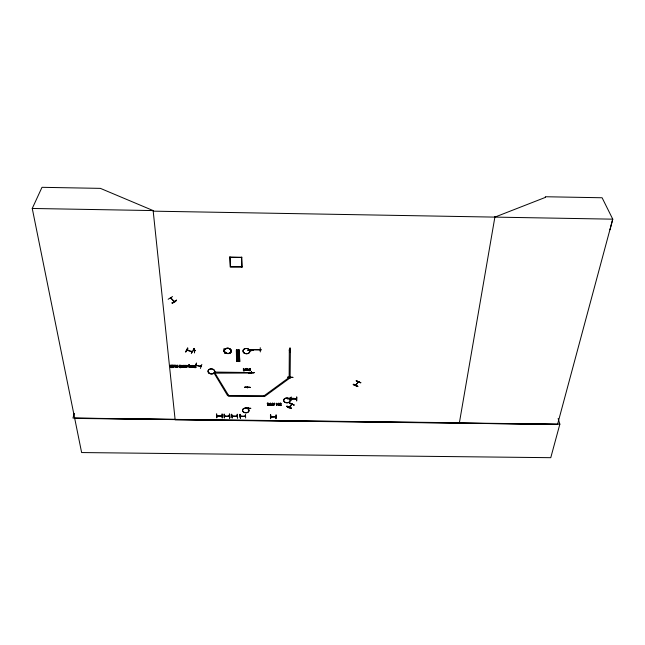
<?xml version="1.0" encoding="UTF-8"?>
<svg xmlns="http://www.w3.org/2000/svg" width="645" height="645" viewBox="0 0 645 645"><rect width="100%" height="100%" fill="white"/><g stroke="black" fill="none" stroke-linecap="round" stroke-linejoin="round"><path stroke-width="0.97" d="M192.992 366.255L192.75 367.086A0.863 0.637 7.8 0 1 192.274 367.287L191.855 367.287A0.871 0.645 7.8 0 1 191.347 367.061L191.057 366.231M245.511 408.341L250.76 408.43M245.511 408.18L250.76 408.245M289.315 349.614L289.145 377.486L289.855 378.051L264.732 396.401L263.998 395.853L227.629 395.683L213.906 372.858M290.395 349.622L290.113 377.865L290.331 377.47M292.911 377.43L287.517 377.18L292.911 377.293M287.428 398.4C300.876 398.828 291.234 397.715 287.42 398.795L296.41 398.884M289.911 349.856L289.42 350.356L289.855 349.816M289.928 352.396L289.992 347.961M289.976 352.364L290.024 347.961M290.194 398.271L289.944 398.61L289.984 397.876L290.21 398.546M290.161 398.231L290.169 397.884M295.999 398.57L296.039 399.094L296.055 398.529M296.531 398.578L296.41 399.102L296.418 398.537M296.515 400.73L296.611 397.022M287.42 398.61L292.709 398.497M291.822 398.981L291.717 398.457L291.709 398.997M289.524 403.028L294.031 404.899M291.193 400.634L291.234 396.917M291.242 398.489L291.346 399.013L291.355 398.449M289.21 406.664C288.662 408.753 292.951 403.98 291.403 403.988M291.588 403.762L291.548 404.504L291.693 403.714M291.814 404.213L291.854 403.786M296.853 397.038L296.764 400.916M289.218 407.366L289.315 406.721M290.355 377.825L290.129 377.107M290.298 377.906L290.113 377.454M289.403 350.34L289.411 349.848L289.355 350.364L289.928 350.171M289.025 406.89L289.008 407.334L289.258 406.979M281.075 405.326C280.889 406.656 276.431 403.319 280.897 403.512C280.68 401.601 276.608 405.81 281.083 405.133M269.771 404.31L269.795 403.754M278.559 405.431L278.559 403.206M176.158 366.61L175.948 365.489L175.037 365.941M269.417 403.859C270.457 407.85 272.045 401.214 269.4 404.06M275.842 416.42L275.834 416.984L275.955 416.46M275.963 414.961L275.987 418.557M276.544 405.407L276.544 403.181L276.915 405.415M175.021 366.215L175.069 365.747M275.375 416.96L275.471 416.791M273.778 405.374L272.311 403.133M274.085 405.382L272.617 403.133M183.631 366.602L183.39 365.586L182.47 366.046M270.755 416.404C271.021 418.903 282.784 415.582 270.739 416.759M270.715 414.945L270.473 418.686L270.449 414.92M270.86 416.364L270.811 416.743M271.319 416.759L271.222 416.372M182.503 365.844L182.583 366.699L183.374 366.973A0.863 0.637 8.4 0 0 183.849 366.771M269.029 405.076C265.821 405.649 271.214 402.762 267.377 403.141L267.369 403.633L268.659 403.931M269.038 405.318L267.514 405.302L269.038 405.318L269.046 404.875M270.803 404.125L270.295 405.149L269.779 404.109M247.285 369.65L247.011 368.819A0.855 0.637 4.2 0 0 246.511 368.601L245.495 368.932M267.401 403.633L267.377 403.141M268.659 403.834C266.208 405.286 270.44 403.198 267.369 403.343M192.573 366.723L192.613 366.247M228.604 395.111L228.612 396.167L264.031 396.312M264.007 396.611L264.015 395.554M191.484 365.852L191.517 366.82L192.307 367.094A0.863 0.637 7.8 0 0 192.782 366.884L192.887 366.763M260.886 349.461L260.911 349.977L260.427 349.759M271.537 404.447C272.504 406.858 273.278 402.585 271.561 404.52M260.249 347.695L260.298 351.936M260.443 349.413L260.451 349.622M260.87 349.993L260.83 349.421M248.011 407.825L248.301 407.769M248.22 408.196L248.236 407.463M213.866 373.157L251.058 373.044M251.034 373.342L251.034 372.254M250.115 387.452L244.753 387.137L250.131 387.258M251.324 371.963L251.308 372.721L251.268 372.004M251.51 371.972L251.526 372.713L251.244 372.35M171.78 366.046L171.538 365.417L170.175 365.465L171.788 365.933M250.897 350.219L250.905 350.856M249.518 370.762L249.494 369.101M250.139 368.497L249.115 369.037M250.171 370.303L250.179 369.883L249.502 370.294L250.179 369.883M271.851 404.786C273.375 404.27 270.956 405.657 272.456 404.238C273.835 405.044 271.279 406.14 271.529 404.584M248.059 370.278L247.656 368.448L247.696 370.27L248.857 370.085M245.076 415.872L245.052 416.42L245.076 415.856M247.551 387.056L247.535 387.847L247.317 387.137M247.293 387.766L247.366 387.056M249.155 370.093L248.051 370.036M245.503 414.413L245.632 417.992M245.543 415.904L245.414 416.42L245.439 415.864M250.679 350.13L250.881 350.936L250.873 350.13M273.907 403.528C274.052 405.705 275.762 402.577 273.714 403.464C273.843 405.85 275.028 401.916 273.899 404.093M172.231 365.78L170.764 366.844M247.986 350.211L253.533 350.316L247.97 350.187M240.448 415.799L240.367 416.356L245.414 416.404M239.972 414.348L240.392 417.928M240.779 416.154L240.811 415.807M274.52 404.101L273.94 403.601M243.358 368.392L243.415 370.754C245.261 371.544 245.818 369.005 243.754 369.408L243.721 368.601M243.415 370.754L245.205 370.093M243.778 369.456L243.794 370.512L243.737 368.4M244.108 370.52L244.826 369.916L244.036 369.456M236.771 415.799L236.804 416.315L236.828 415.759M237.642 418.073L237.207 414.138L237.4 418.057M237.247 415.799L237.167 416.323L237.191 415.759M232.176 416.267L232.2 415.719L232.119 416.259L237.167 416.307M231.7 414.251L232.144 417.831M232.66 415.848L232.539 416.267L232.555 415.703M232.087 415.743L232.522 416.081M229.838 417.984L229.62 414.227L229.596 417.799M269.046 403.738L268.755 404.423L267.86 404.528M228.894 415.799L228.991 416.227L229.015 415.662M229.427 414.227L229.628 417.976L229.644 414.251M229.386 416.202L229.427 415.711L229.402 416.227L224.258 416.146M229.773 256.887L230.192 266.99L242.149 266.99M230.12 257.17L230.515 266.724L241.802 266.716M224.275 415.646L224.766 416.17L224.799 415.654M224.379 415.606C223.315 417.323 230.862 415.622 228.975 416.033M224.275 417.912L224.154 413.985L224.355 417.734M224.766 416.17L224.742 415.614M241.786 266.901L241.48 257.355M242.125 267.175L241.802 257.081M246.938 369.254L246.172 370.085A0.863 0.645 4.2 0 1 245.672 369.867L245.511 368.73L246.527 368.408A0.855 0.637 4.2 0 1 247.027 368.618L247.245 369.819M221.598 416.114L221.63 415.574M221.59 415.944L222.057 416.122L221.985 415.582M222.243 414.146L222.251 417.887M217.357 415.525L217.462 415.799M223.525 350.767L223.622 351.211L223.646 350.63M224.041 348.784L224.516 353.226L224.097 348.953M216.978 417.646L216.752 413.897M224.033 350.638L224 351.219L223.509 350.993L224.113 351.025M224.146 350.686L224.073 350.993M216.994 415.517L217.002 415.711M228.572 395.409L214.825 372.875L214.817 371.778M358.281 381.913L355.709 385.387L355.758 384.984M358.556 381.985L358.265 382.316L358.257 381.566M200.998 366.594L201.079 366.046M201.119 366.094L201.006 366.239M201.853 364.385L200.377 368.464M200.643 365.973L200.579 366.513L200.708 365.949M195.927 367.11L195.225 367.295L195.911 366.876L195.233 366.868M196.362 365.215L196.37 364.812M195.088 367.086L193.758 366.61L194.887 367.094M194.895 367.763L194.83 365.828L195.814 365.739M195.08 366.892L196.548 362.998L194.798 367.013M195.113 366.884L195.878 367.078M195.878 364.731L195.878 365.28L195.83 364.86M195.145 366.296L195.798 365.489L194.766 366.029M193.661 365.449L193.266 365.642L193.661 365.449L193.766 367.279L193.298 365.441M193.766 367.279L193.782 366.836L194.58 367.078M194.508 350.275L194.532 350.815L194.564 350.235M193.952 348.542L194.556 352.622M194.951 350.243L194.975 350.815L194.451 350.275M194.951 350.791L195.016 350.283M193.943 348.566L194.532 352.759M190.444 366.481L189.38 366.82L188.888 364.78L189.049 367.215L189.332 365.691L190.767 366.271M191.799 351.251L191.638 351.815L191.726 351.275M189.412 367.223L190.678 366.86M192.017 351.912L192.162 351.372L192.105 351.944L186.889 350.219M189.412 366.618C191.613 367.078 189.267 365.102 189.251 364.788M189.049 367.215L188.888 364.78M191.291 353.605L193.178 349.929M187.244 366.634C186.784 363.216 187.364 367.989 186.05 366.416M185.953 365.344L185.55 365.538L185.953 365.344C186.792 369.077 183.454 365.046 184.688 365.53M184.72 365.328C184.228 367.15 184.946 367.844 186.05 366.562M187.01 349.711L186.986 350.243M187.139 349.703L192.145 351.775M187.469 350.38L187.501 349.824M187.84 348.179L185.704 351.96L187.8 348.131M182.027 367.118L180.753 365.272L180.874 367.11C182.672 366.287 181.14 368.15 181.124 365.28M180.81 367.739C177.254 365.231 182.317 370.569 179.891 365.264L179.495 365.457L179.891 365.264M180.003 367.094L180.624 366.674L180.028 366.666L180.132 367.432M180.874 367.11L180.753 365.272M177.109 367.529C178.27 363.982 176.488 364.619 177.109 367.529L178.133 366.876L177.44 366.634L177.351 365.667M177.44 366.634L177.431 367.061L178.109 366.642M494.981 216.535L459.321 423.168L557.53 424.466M174.247 366.82L174.344 366.247M177.061 367.053L177.077 366.634M174.239 365.191L173.836 365.384L174.239 365.191C175.343 366.4 173.183 367.972 173.021 366.392L173.932 366.481M172.497 365.36L172.892 365.167L172.731 367.642M172.231 367.432C172.449 366.247 171.997 368.247 170.998 367.513A0.927 0.685 9.1 0 1 170.538 367.279L170.409 366.505M172.263 367.239C168.684 367.811 174.602 364.417 170.207 365.264C169.845 366.328 171.747 364.522 172.167 365.852M357.741 386.524C354.492 383.541 349.501 383.34 357.741 386.532L353.21 384.509L357.854 386.363M170.353 297.668L174.255 301.578M176.456 300.159C177.101 300.788 172.054 303.94 172.094 302.884M269.787 403.955L270.537 403.343L270.795 404.326M172.554 296.579L168.151 299.264M170.812 298.232L170.683 298.022M170.901 297.885L170.619 298.361M170.506 297.571L174.271 301.626M192.928 366.811L192.96 366.062M270.787 404.488L270.303 404.947L269.812 404.471M185.679 366.489L184.833 367.158M274.867 403.867C273.158 406.221 273.722 401.23 274.867 403.923M245.439 368.875L245.656 370.069A0.863 0.645 4.2 0 0 246.156 370.286L246.567 370.286A0.855 0.637 4.2 0 0 247.051 370.085L247.261 369.617M609.976 229.789L612.75 219.163L602.099 197.757L545.307 196.741L545.549 197.33L494.876 217.115M558.127 418.516L559.86 424.152L550.765 457.684L81.625 452.556L32.25 208.464L41.998 187.316L100.402 188.372L153.139 210.576L153.212 211.165L612.75 219.163L557.562 424.329L175.134 419.806L153.139 210.576L32.25 208.464M195.137 366.102L195.669 365.699M74.328 413.364L72.958 418.049L175.093 419.403M249.478 369.109L250.147 368.747M176.23 366.304L175.529 366.868A0.871 0.645 8.8 0 1 175.013 366.65L174.779 366.376M269.441 403.843C271.988 400.835 270.755 408.229 269.4 404.109M191.42 366.158L192.129 365.594A0.863 0.637 7.8 0 1 192.645 365.812L192.863 366.086M195.878 365.264L201.119 366.457M272.496 404.778L271.884 404.77M190.727 366.94L190.831 366.271M244.769 370.311L243.762 369.65M269.812 403.826L270.763 403.964M246.906 369.529L246.237 369.859L245.761 369.238M245.769 369.166L246.874 369.182M191.162 365.723L191.057 366.618M183.922 366.844L183.696 365.691A0.863 0.637 8.4 0 0 183.18 365.473L182.18 365.804L182.406 366.949A0.871 0.645 8.4 0 0 182.922 367.166L183.341 367.174A0.863 0.637 8.4 0 0 183.817 366.965L183.728 365.497A0.863 0.637 8.4 0 0 183.212 365.28L182.213 365.61L182.438 366.747A0.871 0.645 8.4 0 0 182.954 366.965L183.623 366.513M289.033 407.301L291.661 404.101M185.736 351.944L187.582 348.066M171.82 365.852L170.425 366.618M270.715 418.653L270.69 414.759M175.069 365.836L175.811 365.642L176.206 366.231M182.511 365.933L183.245 365.739L183.64 366.328M190.759 366.739L189.404 367.053M239.94 414.372L240.359 418.073M240.19 414.348L240.319 418.097M192.565 366.634L191.912 367.053M221.953 415.952L216.857 415.888L217.325 416.065M236.804 416.299L237.271 416.154L232.16 416.057M240.311 416.194L240.779 416.178M240.416 416.17L245.463 416.251L245.052 416.396M356.225 380.824L360.724 382.695M360.781 382.824L356.346 380.711M191.13 365.925L192.162 365.392A0.863 0.637 7.8 0 1 192.678 365.61L192.928 366.255M294.023 405.1L289.508 402.907L294.064 405.028M358.362 381.905L355.548 385.315L355.54 384.872L355.79 385.323M244.786 370.109L243.81 370.319M176.52 366.545L176.416 366.666A0.863 0.637 8.8 0 1 175.94 366.876L175.053 366.013M187.203 366.811C185.115 367.174 187.631 367.207 186.816 365.352M271.61 404.423L272.408 404.238L272.504 404.802M177.351 365.739L177.947 365.699M274.48 404.036L273.964 404.028M247.18 369.762L247.067 369.883A0.855 0.637 4.2 0 1 246.583 370.093C244.624 370.141 246.753 367.255 246.922 369.456M191.517 365.965L192.524 366.175M176.133 366.497L175.126 366.296M183.486 366.666L182.495 366.11M296.45 399.078L291.346 398.997M192.5 366.715L191.428 366.231M358.281 382.283L358.064 381.808M191.226 365.796L192.331 365.707L192.589 366.449M174.206 366.707L172.981 366.594M263.998 395.853L289.113 377.486L290.331 377.543M171.763 365.941L170.345 366.932M172.118 302.924L176.48 300.199L172.054 303.077M251.26 372.294L251.276 372.641M281.051 404.802C279.043 406.148 279.027 402.504 281.043 403.899M281.075 405.004C278.43 406.092 279.648 402.561 281.075 403.375M239.738 361.547L239.303 350.162L236.328 349.985L236.594 361.498L239.755 361.539L239.102 350.025L238.69 350.162M236.586 361.49L237.545 361.506L236.868 349.985L237.126 361.506L237.537 361.514M238.787 361.531L239.222 361.539L238.553 350.017L238.86 361.539M238.868 350.162L239.553 361.402M237.054 350.13L237.481 361.514M238.344 350.162L239.206 361.547M236.522 350.122L236.78 361.426M172.199 366.892L170.788 366.763M267.409 403.431L269.013 403.794M189.316 365.473L190.372 365.505L190.799 366.465M189.299 365.892L190.42 366.433M216.688 417.823L216.462 414.066M239.392 361.547L238.932 350.171M239.521 361.474L239.093 350.025M180.802 367.287L180.165 367.239M221.961 416.122L216.962 416.065M182.011 366.626L181.229 366.441M248.825 369.795L248.059 369.609L248.809 369.996M170.441 297.909L170.675 298.385M276.915 404.423L278.197 404.431L276.907 404.383M231.676 414.275L232.152 418.033M276.213 414.993L275.955 418.75M74.755 418.21L459.393 422.765M74.699 418.412L559.86 424.152M289.307 349.904L290.387 349.921M249.518 349.735L250.163 349.743M259.427 349.864L260.072 349.88M236.376 351.154L239.142 351.186M236.586 356.121L239.343 356.161M236.634 357.274L239.384 357.314M236.683 358.298L239.432 358.338M236.731 359.442L239.48 359.483M236.763 360.208L239.505 360.249M178.076 366.844L177.407 366.836L177.319 365.868L177.98 365.255M179.995 366.868L180.608 367.102M180.036 366.9L180.624 366.674M172.199 367.086L171.03 367.311A0.927 0.685 9.1 0 1 170.578 367.078L170.417 366.86M243.77 369.206L244.955 369.448L245.205 370.125M249.502 370.069L250.187 370.109M214.777 372.076L251.01 372.552M229.749 257.081L241.786 257.274M230.096 257.363L241.456 257.54M260.87 349.953L260.427 349.969M247.978 350.34L253.517 350.445M194.967 350.775L194.532 350.791M244.753 387.282L250.115 387.379M250.123 368.698L249.139 368.932L249.155 370.762M195.838 365.223L201.014 366.578M250.107 368.94L249.478 369.303M360.749 382.695L356.193 380.897M184.833 366.545L185.671 366.287M173.045 366.626L173.852 366.731L173.965 366.118M193.75 367.037L194.556 367.279L194.556 366.795L194.613 367.287M239.15 361.547L238.553 350.017M185.978 366.94L187.179 367.013L187.179 365.36M174.714 366.207L174.972 366.852A0.871 0.645 8.8 0 0 175.496 367.07L175.908 367.07A0.863 0.637 8.8 0 0 176.383 366.868L176.295 365.392A0.863 0.637 8.8 0 0 175.779 365.175L174.876 365.384L174.682 366.4M176.585 366.231L176.254 365.594A0.863 0.637 8.8 0 0 175.738 365.376L174.642 366.207M179.713 367.086L179.528 365.255M173.876 365.183L173.94 366.521M172.892 365.167L173.094 367.642M172.529 365.167L172.763 367.44M177.431 367.061L177.472 367.529M176.827 366.626L176.819 367.053M184.357 365.32L184.47 367.158M185.583 365.336L185.639 366.481M195.798 365.489L195.782 365.933M195.911 366.876L195.895 367.303M195.169 366.094L195.266 367.763M194.242 348.389L194.556 352.815M358.523 381.582L358.531 382.025M358.37 381.517L358.338 382.267M355.742 384.638L355.814 385.331M221.985 413.961L222.178 417.912M229.378 414.05L229.547 418M267.869 404.326L267.877 404.867M267.506 404.052L267.514 405.302M278.189 403.206L278.189 405.431M192 367.086A0.863 0.637 7.8 0 1 191.492 366.868M248.696 372.858L254.13 372.576L248.696 372.875M248.688 372.681L254.122 372.754L248.688 372.657M291.346 408.156C288.323 409.067 282.599 403.044 291.338 408.164M278.197 404.197L278.189 404.633L276.907 404.617L276.915 404.181L278.197 404.197M248.906 369.867L249.139 370.294L248.906 369.867M291.322 408.333L286.807 406.35L291.338 408.358M236.86 350.05L237.312 361.434L236.884 350.058M259.403 349.767L250.196 349.695L259.403 349.767M243.52 412.139A3.257 2.346 3.7 0 0 248.93 411.163A3.257 2.346 3.7 0 0 244.85 408.221A3.257 2.346 3.7 0 0 243.52 412.139M243.536 411.986A3.249 2.346 3.7 0 0 248.93 411.01A3.249 2.346 3.7 0 0 244.858 408.075A3.249 2.346 3.7 0 0 243.536 411.986M284.606 402.141A3.281 2.395 1.3 0 0 290.097 401.142A3.281 2.395 1.3 0 0 286.098 398.15A3.281 2.395 1.3 0 0 284.606 402.141M284.614 401.98A3.273 2.395 1.3 0 0 290.097 400.988A3.273 2.395 1.3 0 0 286.106 397.997A3.273 2.395 1.3 0 0 284.614 401.98M209.109 373.245A3.394 2.524 6.5 0 0 214.696 372.197A3.394 2.524 6.5 0 0 210.351 369.029A3.394 2.524 6.5 0 0 209.109 373.245M209.133 373.092A3.386 2.516 6.5 0 0 214.704 372.044A3.386 2.516 6.5 0 0 210.375 368.884A3.386 2.516 6.5 0 0 209.133 373.092M244.028 352.968A3.467 2.644 4.5 0 0 249.784 351.872A3.435 2.62 4.5 0 0 245.455 348.526A3.435 2.62 4.5 0 0 244.052 352.896A3.435 2.62 4.5 0 0 249.76 351.807A3.467 2.644 4.5 0 0 245.447 348.566A3.467 2.644 4.5 0 0 244.028 352.968M225.428 352.799A3.467 2.636 5.9 0 0 231.16 351.702A3.467 2.636 5.9 0 0 226.774 348.397A3.467 2.636 5.9 0 0 225.428 352.799A3.451 2.62 5.9 0 0 231.144 351.702A3.451 2.62 5.9 0 0 226.774 348.413A3.451 2.62 5.9 0 0 225.436 352.799M225.46 352.646A3.443 2.62 5.9 0 0 231.152 351.557A3.443 2.62 5.9 0 0 226.79 348.268A3.475 2.636 5.9 0 0 225.436 352.718A3.475 2.636 5.9 0 0 231.176 351.614A3.475 2.636 5.9 0 0 226.782 348.308A3.443 2.62 5.9 0 0 225.46 352.646"/></g></svg>
